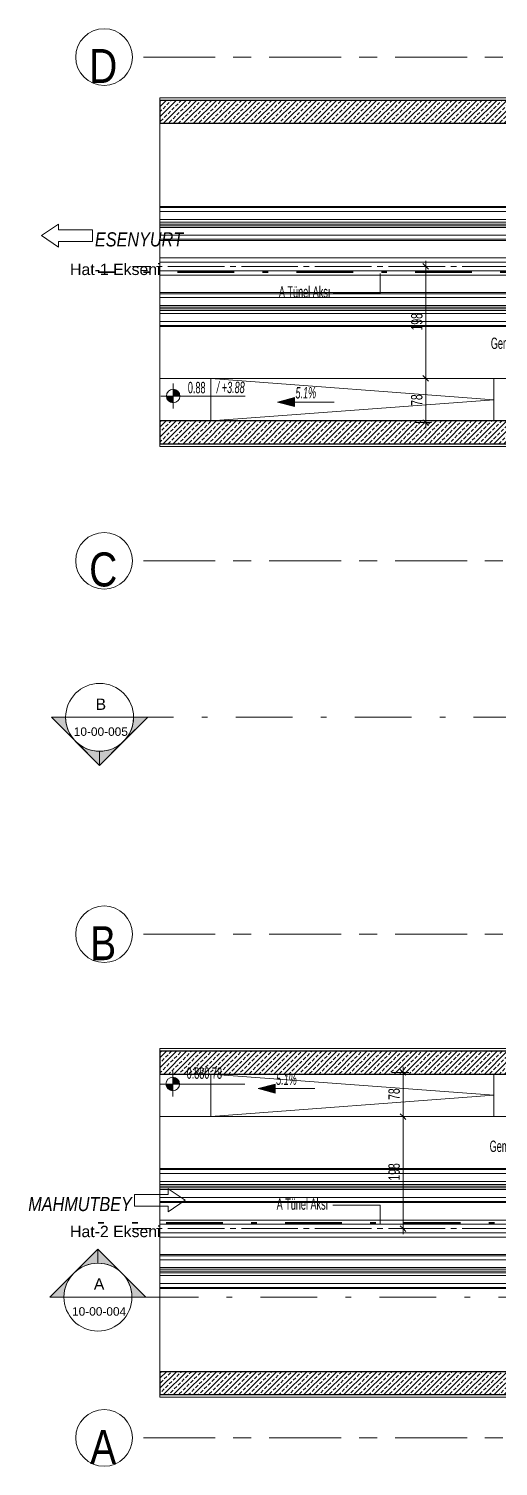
# Model space of a CAD drawing. Header units: metres. Extents: x 8 to 325, y -31 to 15.
# Drawn here: x 107.18 to 115.47, y -21.2 to 4.2 of the extents above; entities that cross this region are included whole.
import ezdxf

# ---------------------------------------------------------------- set-up
doc = ezdxf.new("R2010")
doc.units = ezdxf.units.M
for name, pattern in [('Dash', [0.6, 0.3, -0.3]), ('Dash dot', [2.1, 1, -0.5, 0.1, -0.5]), ('Grid Line', [2.2225, 1.27, -0.3175, 0.3175, -0.3175]), ('HAT AKSI', [1.12, 1, -0.06, 0, -0.06])]:
    doc.linetypes.add(name, pattern=pattern)
for name, color, linetype, lineweight in [('A-DETY', 7, 'Continuous', 9), ('A-DETY-AKS', 7, 'Continuous', 9), ('A-DETY-ETKT', 7, 'Continuous', 9), ('A-DETY-KESK', 7, 'Dash', 9), ('A-DETY-KOT', 7, 'Continuous', 9), ('A-DETY-OLCU', 7, 'Continuous', 9), ('A-DETY-OLCU-100', 7, 'Continuous', 9), ('A-DETY-YAZI', 7, 'Continuous', 9), ('A-DOSM', 7, 'Continuous', 9), ('A-MODL', 7, 'Continuous', 9), ('A-ÇZGI-INCE', 7, 'Continuous', 9)]:
    doc.layers.add(name, color=color, linetype=linetype, lineweight=lineweight)
doc.layers.add('A-ÇZGI', color=7, linetype='Continuous', lineweight=9, true_color=0x00a600)
doc.styles.add('Arial Narrow_1', font='ARIALN.TTF', dxfattribs={"width": 0.7, "height": 0.2})
doc.styles.add('Arial Narrow_3', font='ARIALN.TTF', dxfattribs={"height": 0.6})
doc.styles.add('Arial Narrow_5', font='ARIALN.TTF', dxfattribs={"width": 0.8, "height": 0.2})
doc.styles.add('Arial Narrow_6', font='ARIALN.TTF', dxfattribs={"width": 0.7, "height": 0.2})
doc.styles.add('Arial Narrow_I_1', font='ARIALNI.TTF', dxfattribs={"height": 0.25})
doc.styles.add('Arial Narrow_I_3', font='ARIALNI.TTF', dxfattribs={"width": 0.7, "height": 0.2})
doc.styles.add('Arial_2', font='arial.ttf', dxfattribs={"height": 0.2})
doc.styles.add('Arial_3', font='arial.ttf', dxfattribs={"height": 0.15})
doc.dimstyles.new('TKFN_ARDI_Ölçü_1_100__İç__3', dxfattribs={"dimscale": 0.3048, "dimtxt": 0.204686, "dimasz": 0.328084, "dimexe": 0.328084, "dimexo": 0.0625, "dimgap": 0, "dimtad": 1, "dimdec": 0, "dimlfac": 100, "dimdsep": 46, "dimtxsty": 'Arial Narrow_5', "dimblk1": 'OBLIQUE', "dimblk2": 'OBLIQUE', "dimsah": 1, "dimcen": 0.09, "dimdle": 0.328084, "dimadec": 8, "dimazin": 0, "dimtfac": 1, "dimtdec": 4, "dimtix": 1, "dimtmove": 0, "dimatfit": 3, "dimfxl": 0.656168, "dimfxlon": 1, "dimtvp": 1, "dimtolj": 1, "dimtzin": 0, "dimarcsym": 2})
pattern_1 = [(45, (0, 0), (-0.08845199, 0.08845199), []), (45, (0.08846, 0), (-0.08845199, 0.08845199), [0.06255, -0.03127])]

# ---------------------------------------------------------------- blocks, each defined once
blk = doc.blocks.new('A TÜNELİ - A TÜNELİ-4331034-_1_13_4_13_ PERON KATI _FFL_')
at = {"layer": 'A-MODL', "true_color": 0x787878}
h = blk.add_hatch(dxfattribs=at)
h.set_pattern_fill('FP_112', color=8, style=0, pattern_type=2)
h.set_pattern_definition(pattern_1)
h.paths.add_polyline_path([(-195.3, -19.934), (-186.5, -19.934), (-186.5, -19.53), (-195.3, -19.53), (-195.3, -19.72)])
h.paths.add_polyline_path([(-186.65, -14.27), (-186.5, -14.27), (-186.5, -13.866), (-195.3, -13.866), (-195.3, -14.27), (-187.09, -14.27)])
at = {"layer": 'A-MODL', "color": 8, "true_color": 0x808080}
for p, q in [((-186.5, -13.818), (-195.3, -13.818)), ((-195.3, -13.818), (-195.3, -13.866)), ((-195.3, -14.274), (-195.3, -14.269)), ((-195.3, -19.531), (-195.3, -18.781)), ((-186.5, -18.776), (-186.5, -19.531)), ((-195.3, -19.934), (-195.3, -19.982)), ((-195.3, -19.982), (-186.5, -19.982))]:
    blk.add_line(p, q, dxfattribs=at)
at = {"layer": 'A-MODL', "lineweight": 25}
for p, q in [((-195.3, -13.866), (-195.3, -14.27)), ((-186.5, -13.866), (-195.3, -13.866)), ((-186.5, -14.27), (-186.5, -13.866)), ((-195.3, -14.27), (-186.5, -14.27)), ((-195.3, -19.53), (-195.3, -19.934)), ((-186.5, -19.53), (-195.3, -19.53)), ((-186.5, -19.934), (-186.5, -19.53)), ((-195.3, -19.934), (-186.5, -19.934))]:
    blk.add_line(p, q, dxfattribs=at)
blk = doc.blocks.new('A TÜNELİ1 - A TÜNELİ-4331718-_1_13_4_13_ PERON KATI _FFL_')
at = {"layer": 'A-MODL', "true_color": 0x787878}
h = blk.add_hatch(dxfattribs=at)
h.set_pattern_fill('FP_112', color=8, style=0, pattern_type=2)
h.set_pattern_definition(pattern_1)
h.paths.add_polyline_path([(-186.5, -3.134), (-186.5, -2.73), (-195.3, -2.73), (-195.3, -3.134), (-186.65, -3.134)])
h.paths.add_polyline_path([(-186.65, 2.53), (-186.5, 2.53), (-186.5, 2.934), (-195.3, 2.934), (-195.3, 2.53), (-187.09, 2.53)])
at = {"layer": 'A-MODL', "color": 8, "true_color": 0x808080}
for p, q in [((-186.5, 2.982), (-195.3, 2.982)), ((-195.3, 2.982), (-195.3, 2.934)), ((-195.3, 1.776), (-195.3, 2.531)), ((-186.5, 2.531), (-186.5, 1.781)), ((-195.3, -2.731), (-195.3, -2.726)), ((-195.3, -3.134), (-195.3, -3.182)), ((-195.3, -3.182), (-186.5, -3.182))]:
    blk.add_line(p, q, dxfattribs=at)
at = {"layer": 'A-MODL', "lineweight": 25}
for p, q in [((-195.3, 2.934), (-195.3, 2.53)), ((-186.5, 2.934), (-195.3, 2.934)), ((-186.5, 2.53), (-186.5, 2.934)), ((-195.3, 2.53), (-186.5, 2.53)), ((-195.3, -2.73), (-195.3, -3.134)), ((-186.5, -2.73), (-195.3, -2.73)), ((-186.5, -3.134), (-186.5, -2.73)), ((-195.3, -3.134), (-186.5, -3.134))]:
    blk.add_line(p, q, dxfattribs=at)
blk = doc.blocks.new('IC-TKN-M7-S23-000-10-A1-32-K-T-6C-200_rvt-1-_1_13_4_13_ PERON KATI _FFL_')
at = {"layer": 'A-MODL', "color": 8, "lineweight": 9, "true_color": 0x808080}
for name in ['A TÜNELİ1 - A TÜNELİ-4331718-_1_13_4_13_ PERON KATI _FFL_', 'A TÜNELİ - A TÜNELİ-4331034-_1_13_4_13_ PERON KATI _FFL_']:
    blk.add_blockref(name, (0, 0), dxfattribs=at)
blk = doc.blocks.new('D1030_70_Ray - Ray-3446562-_1_13_4_13_ PERON KATI _FFL_')
at = {"layer": 'A-ÇZGI', "color": 8, "true_color": 0x808080}
for p, q in [((-125.85, 3.7), (-125.75, 3.7)), ((-55.85, 3.7), (-55.75, 3.7)), ((-186.95, 1.164), (-186.95, 1.781)), ((6.55, 1.846), (6.5, 1.846)), ((14.4, 1.846), (10.503, 1.846)), ((14.4, 1.061), (14.4, 1.846)), ((-195.3, 1.061), (-195.3, 1.775)), ((-195.3, 1.041), (-195.3, 1.061)), ((14.4, 1.061), (-195.3, 1.061)), ((-195.3, 0.971), (-195.3, 1.041)), ((14.4, 1.041), (-195.3, 1.041)), ((-186.95, 1.164), (-186.95, 1.061)), ((14.4, 1.061), (14.4, 1.041)), ((14.4, 1.041), (14.4, 0.971)), ((-195.3, 0.954), (-195.3, 0.971)), ((14.4, 0.971), (-195.3, 0.971)), ((-195.3, 0.954), (-195.3, 0.944)), ((-195.3, 0.928), (-195.3, 0.944)), ((-195.3, 0.928), (-195.3, 0.925)), ((-195.3, 0.9), (-195.3, 0.925)), ((-195.3, 0.883), (-195.3, 0.9)), ((-195.3, 0.879), (-195.3, 0.883)), ((-195.3, 0.879), (-195.3, 0.873)), ((-195.3, 0.831), (-195.3, 0.873)), ((-195.3, 0.83), (-195.3, 0.831)), ((-183.061, 0.831), (-195.3, 0.831)), ((-195.3, 0.69), (-195.3, 0.83)), ((-183.061, 0.83), (-195.3, 0.83)), ((-160.061, 0.831), (-182.953, 0.831)), ((-160.061, 0.83), (-182.953, 0.83)), ((-138.061, 0.831), (-159.953, 0.831)), ((-138.061, 0.83), (-159.953, 0.83)), ((-112.661, 0.831), (-137.953, 0.831)), ((-112.661, 0.83), (-137.953, 0.83)), ((-83.861, 0.831), (-112.553, 0.831)), ((-83.861, 0.83), (-112.553, 0.83)), ((-33.361, 0.831), (-83.753, 0.831)), ((-33.361, 0.83), (-83.753, 0.83)), ((-10.27, 0.831), (-33.253, 0.831)), ((-10.27, 0.83), (-33.253, 0.83)), ((14.4, 0.831), (-10.162, 0.831)), ((14.4, 0.83), (-10.162, 0.83)), ((14.4, 0.971), (14.4, 0.954)), ((14.4, 0.944), (14.4, 0.954)), ((14.4, 0.944), (14.4, 0.928)), ((14.4, 0.925), (14.4, 0.928)), ((14.4, 0.925), (14.4, 0.9)), ((14.4, 0.9), (14.4, 0.883)), ((14.4, 0.883), (14.4, 0.879)), ((14.4, 0.873), (14.4, 0.879)), ((14.4, 0.873), (14.4, 0.831)), ((14.4, 0.831), (14.4, 0.83)), ((14.4, 0.83), (14.4, 0.69)), ((-195.3, 0.649), (-195.3, 0.69)), ((-183.139, 0.69), (-195.3, 0.69)), ((-195.3, 0.649), (-195.3, 0.643)), ((-195.3, 0.64), (-195.3, 0.643)), ((-195.3, 0.623), (-195.3, 0.64)), ((-195.3, 0.593), (-195.3, 0.623)), ((-195.3, 0.593), (-195.3, 0.59)), ((-195.3, 0.572), (-195.3, 0.59)), ((-195.3, 0.572), (-195.3, 0.563)), ((-195.3, 0.551), (-195.3, 0.563)), ((-195.3, 0.481), (-195.3, 0.551)), ((14.4, 0.551), (-195.3, 0.551)), ((-160.139, 0.69), (-183.061, 0.69)), ((-138.139, 0.69), (-160.061, 0.69)), ((-112.739, 0.69), (-138.061, 0.69)), ((-83.939, 0.69), (-112.661, 0.69)), ((-33.439, 0.69), (-83.861, 0.69)), ((-10.348, 0.69), (-33.361, 0.69)), ((14.4, 0.69), (-10.27, 0.69)), ((14.4, 0.69), (14.4, 0.649)), ((14.4, 0.643), (14.4, 0.649)), ((14.4, 0.643), (14.4, 0.64)), ((14.4, 0.64), (14.4, 0.623)), ((14.4, 0.623), (14.4, 0.593)), ((14.4, 0.59), (14.4, 0.593)), ((14.4, 0.59), (14.4, 0.572)), ((14.4, 0.563), (14.4, 0.572)), ((14.4, 0.563), (14.4, 0.551)), ((14.4, 0.551), (14.4, 0.481)), ((-195.3, 0.461), (-195.3, 0.481)), ((14.4, 0.481), (-195.3, 0.481)), ((-195.3, 0.153), (-195.3, 0.461)), ((14.4, 0.461), (-195.3, 0.461)), ((-186.95, 0.461), (-186.95, 0.153)), ((-182.2, 0.151), (-182.2, 0.29)), ((-182.2, 0.29), (-181.4, 0.29)), ((-181.4, 0.29), (-181.4, 0.151)), ((-6.55, 0.151), (-6.55, 0.29)), ((-6.55, 0.29), (-5.75, 0.29)), ((-5.75, 0.29), (-5.75, 0.151)), ((14.4, 0.481), (14.4, 0.461)), ((14.4, 0.151), (14.4, 0.461)), ((-195.3, 0.075), (-195.3, 0.153)), ((-195.3, 0.153), (-186.95, 0.153)), ((-195.3, -0.075), (-195.3, 0.075)), ((-195.3, 0.075), (-182.851, 0.075)), ((-186.95, 0.153), (-186.95, 0.151)), ((-186.95, 0.151), (-182.2, 0.151)), ((-182.733, 0.075), (-182.2, 0.075)), ((-182.2, 0.075), (-182.2, 0.151)), ((-182.2, -0.075), (-182.2, 0.075)), ((-181.4, 0.151), (-6.55, 0.151)), ((-181.4, 0.151), (-181.4, 0.075)), ((-181.4, 0.075), (-181.4, -0.075)), ((-181.4, 0.075), (-78.251, 0.075)), ((-78.133, 0.075), (-78.051, 0.075)), ((-77.933, 0.075), (-77.851, 0.075)), ((-77.733, 0.075), (-77.651, 0.075)), ((-77.533, 0.075), (-6.55, 0.075)), ((-6.55, 0.075), (-6.55, 0.151)), ((-6.55, -0.075), (-6.55, 0.075)), ((-5.75, 0.151), (14.4, 0.151)), ((-5.75, 0.151), (-5.75, 0.075)), ((-5.75, 0.075), (2.849, 0.075)), ((-5.75, 0.075), (-5.75, -0.075)), ((2.967, 0.075), (14.4, 0.075)), ((14.4, 0.075), (14.4, 0.151)), ((14.4, -0.075), (14.4, 0.075)), ((-195.3, -0.153), (-195.3, -0.075)), ((-195.3, -0.075), (-182.2, -0.075)), ((-195.3, -0.461), (-195.3, -0.153)), ((-186.95, -0.153), (-195.3, -0.153)), ((-183.025, -0.151), (-186.95, -0.151)), ((-186.95, -0.151), (-186.95, -0.153)), ((-186.95, -0.153), (-186.95, -0.461)), ((-182.2, -0.151), (-182.958, -0.151)), ((-182.2, -0.151), (-182.2, -0.075)), ((-182.2, -0.31), (-182.2, -0.151)), ((-181.4, -0.075), (-181.4, -0.151)), ((-181.4, -0.075), (-6.55, -0.075)), ((-79.225, -0.151), (-181.4, -0.151)), ((-181.4, -0.151), (-181.4, -0.31)), ((-79.025, -0.151), (-79.158, -0.151)), ((-78.825, -0.151), (-78.958, -0.151)), ((-78.625, -0.151), (-78.758, -0.151)), ((-78.425, -0.151), (-78.558, -0.151)), ((-6.55, -0.151), (-78.358, -0.151)), ((-6.55, -0.151), (-6.55, -0.075)), ((-6.55, -0.31), (-6.55, -0.151)), ((-5.75, -0.075), (14.4, -0.075)), ((-5.75, -0.075), (-5.75, -0.151)), ((2.675, -0.151), (-5.75, -0.151)), ((-5.75, -0.151), (-5.75, -0.31)), ((14.4, -0.151), (2.742, -0.151)), ((14.4, -0.151), (14.4, -0.075)), ((14.4, -0.461), (14.4, -0.151)), ((-195.3, -0.481), (-195.3, -0.461)), ((14.4, -0.461), (-195.3, -0.461)), ((-195.3, -0.551), (-195.3, -0.481)), ((14.4, -0.481), (-195.3, -0.481)), ((-181.4, -0.31), (-182.2, -0.31)), ((-5.75, -0.31), (-6.55, -0.31)), ((14.4, -0.461), (14.4, -0.481)), ((14.4, -0.481), (14.4, -0.551)), ((-195.3, -0.563), (-195.3, -0.551)), ((14.4, -0.551), (-195.3, -0.551)), ((-195.3, -0.563), (-195.3, -0.572)), ((-195.3, -0.59), (-195.3, -0.572)), ((-195.3, -0.59), (-195.3, -0.593)), ((-195.3, -0.623), (-195.3, -0.593)), ((-195.3, -0.64), (-195.3, -0.623)), ((-195.3, -0.643), (-195.3, -0.64)), ((-195.3, -0.643), (-195.3, -0.649)), ((-195.3, -0.69), (-195.3, -0.649)), ((-195.3, -0.83), (-195.3, -0.69)), ((14.4, -0.69), (-195.3, -0.69)), ((14.4, -0.551), (14.4, -0.563)), ((14.4, -0.572), (14.4, -0.563)), ((14.4, -0.572), (14.4, -0.59)), ((14.4, -0.593), (14.4, -0.59)), ((14.4, -0.593), (14.4, -0.623)), ((14.4, -0.623), (14.4, -0.64)), ((14.4, -0.64), (14.4, -0.643)), ((14.4, -0.649), (14.4, -0.643)), ((14.4, -0.649), (14.4, -0.69)), ((14.4, -0.69), (14.4, -0.83)), ((-195.3, -0.831), (-195.3, -0.83)), ((14.4, -0.83), (-195.3, -0.83)), ((-195.3, -0.873), (-195.3, -0.831)), ((14.4, -0.831), (-195.3, -0.831)), ((-195.3, -0.873), (-195.3, -0.879)), ((-195.3, -0.883), (-195.3, -0.879)), ((-195.3, -0.9), (-195.3, -0.883)), ((-195.3, -0.925), (-195.3, -0.9)), ((-195.3, -0.925), (-195.3, -0.928)), ((-195.3, -0.944), (-195.3, -0.928)), ((-195.3, -0.944), (-195.3, -0.954)), ((-195.3, -0.971), (-195.3, -0.954)), ((-195.3, -1.041), (-195.3, -0.971)), ((14.4, -0.971), (-195.3, -0.971)), ((14.4, -0.83), (14.4, -0.831)), ((14.4, -0.831), (14.4, -0.873)), ((14.4, -0.879), (14.4, -0.873)), ((14.4, -0.879), (14.4, -0.883)), ((14.4, -0.883), (14.4, -0.9)), ((14.4, -0.9), (14.4, -0.925)), ((14.4, -0.928), (14.4, -0.925)), ((14.4, -0.928), (14.4, -0.944)), ((14.4, -0.954), (14.4, -0.944)), ((14.4, -0.954), (14.4, -0.971)), ((14.4, -0.971), (14.4, -1.041)), ((-195.3, -1.061), (-195.3, -1.041)), ((14.4, -1.041), (-195.3, -1.041)), ((-195.3, -1.978), (-195.3, -1.061)), ((14.4, -1.061), (-195.3, -1.061)), ((-186.95, -1.061), (-186.95, -1.379)), ((14.4, -1.041), (14.4, -1.061)), ((14.4, -1.644), (14.4, -1.061)), ((-186.95, -1.59), (-186.95, -1.379)), ((6.593, -1.644), (7.801, -1.644)), ((8.45, -1.644), (14.4, -1.644)), ((-195.3, -15.021), (-195.3, -15.939)), ((14.4, -15.154), (10.503, -15.154)), ((14.4, -15.939), (14.4, -15.154)), ((-195.3, -15.959), (-195.3, -15.939)), ((-195.3, -15.939), (14.4, -15.939)), ((-195.3, -16.029), (-195.3, -15.959)), ((-195.3, -15.959), (14.4, -15.959)), ((14.4, -15.939), (14.4, -15.959)), ((14.4, -15.959), (14.4, -16.029)), ((-195.3, -16.046), (-195.3, -16.029)), ((-195.3, -16.029), (14.4, -16.029)), ((-195.3, -16.046), (-195.3, -16.056)), ((-195.3, -16.072), (-195.3, -16.056)), ((-195.3, -16.072), (-195.3, -16.075)), ((-195.3, -16.1), (-195.3, -16.075)), ((-195.3, -16.117), (-195.3, -16.1)), ((-195.3, -16.121), (-195.3, -16.117)), ((-195.3, -16.121), (-195.3, -16.127)), ((-195.3, -16.169), (-195.3, -16.127)), ((-195.3, -16.17), (-195.3, -16.169)), ((-195.3, -16.169), (14.4, -16.169)), ((-195.3, -16.31), (-195.3, -16.17)), ((-195.3, -16.17), (14.4, -16.17)), ((14.4, -16.029), (14.4, -16.046)), ((14.4, -16.056), (14.4, -16.046)), ((14.4, -16.056), (14.4, -16.072)), ((14.4, -16.075), (14.4, -16.072)), ((14.4, -16.075), (14.4, -16.1)), ((14.4, -16.1), (14.4, -16.117)), ((14.4, -16.117), (14.4, -16.121)), ((14.4, -16.127), (14.4, -16.121)), ((14.4, -16.127), (14.4, -16.169)), ((14.4, -16.169), (14.4, -16.17)), ((14.4, -16.17), (14.4, -16.31)), ((-195.3, -16.351), (-195.3, -16.31)), ((-195.3, -16.31), (14.4, -16.31)), ((-195.3, -16.351), (-195.3, -16.357)), ((-195.3, -16.36), (-195.3, -16.357)), ((-195.3, -16.377), (-195.3, -16.36)), ((-195.3, -16.407), (-195.3, -16.377)), ((-195.3, -16.407), (-195.3, -16.41)), ((-195.3, -16.428), (-195.3, -16.41)), ((-195.3, -16.428), (-195.3, -16.437)), ((-195.3, -16.449), (-195.3, -16.437)), ((-195.3, -16.519), (-195.3, -16.449)), ((-195.3, -16.449), (14.4, -16.449)), ((14.4, -16.31), (14.4, -16.351)), ((14.4, -16.357), (14.4, -16.351)), ((14.4, -16.357), (14.4, -16.36)), ((14.4, -16.36), (14.4, -16.377)), ((14.4, -16.377), (14.4, -16.407)), ((14.4, -16.41), (14.4, -16.407)), ((14.4, -16.41), (14.4, -16.428)), ((14.4, -16.437), (14.4, -16.428)), ((14.4, -16.437), (14.4, -16.449)), ((14.4, -16.449), (14.4, -16.519)), ((-195.3, -16.539), (-195.3, -16.519)), ((-195.3, -16.519), (14.4, -16.519)), ((-195.3, -16.539), (-195.3, -16.849)), ((-195.3, -16.539), (14.4, -16.539)), ((-182.2, -16.849), (-182.2, -16.69)), ((-182.2, -16.69), (-181.4, -16.69)), ((-181.4, -16.69), (-181.4, -16.849)), ((-6.55, -16.849), (-6.55, -16.69)), ((-6.55, -16.69), (-5.75, -16.69)), ((-5.75, -16.69), (-5.75, -16.849)), ((14.4, -16.519), (14.4, -16.539)), ((14.4, -16.849), (14.4, -16.539)), ((-195.3, -16.849), (-183.025, -16.849)), ((-195.3, -16.849), (-195.3, -16.925)), ((-195.3, -16.925), (-182.2, -16.925)), ((-195.3, -16.925), (-195.3, -17.075)), ((-182.958, -16.849), (-182.2, -16.849)), ((-182.2, -16.925), (-182.2, -16.849)), ((-182.2, -17.075), (-182.2, -16.925)), ((-181.4, -16.849), (-181.4, -16.925)), ((-181.4, -16.849), (-79.225, -16.849)), ((-181.4, -16.925), (-181.4, -17.075)), ((-181.4, -16.925), (-6.55, -16.925)), ((-79.158, -16.849), (-79.025, -16.849)), ((-78.958, -16.849), (-78.825, -16.849)), ((-78.758, -16.849), (-78.625, -16.849)), ((-78.558, -16.849), (-78.425, -16.849)), ((-78.358, -16.849), (-6.55, -16.849)), ((-6.55, -16.925), (-6.55, -16.849)), ((-6.55, -17.075), (-6.55, -16.925)), ((-5.75, -16.849), (2.675, -16.849)), ((-5.75, -16.849), (-5.75, -16.925)), ((-5.75, -16.925), (14.4, -16.925)), ((-5.75, -16.925), (-5.75, -17.075)), ((2.742, -16.849), (14.4, -16.849)), ((14.4, -16.925), (14.4, -16.849)), ((14.4, -17.075), (14.4, -16.925)), ((-195.3, -17.075), (-182.851, -17.075)), ((-195.3, -17.075), (-195.3, -17.151)), ((-195.3, -17.461), (-195.3, -17.151)), ((-195.3, -17.151), (-186.95, -17.151)), ((-186.95, -17.153), (-186.95, -17.151)), ((-186.95, -17.461), (-186.95, -17.153)), ((-185.2, -17.153), (-186.95, -17.153)), ((-185.2, -17.151), (-185.2, -17.153)), ((-185.2, -17.151), (-182.2, -17.151)), ((-185.2, -17.153), (-185.2, -17.461)), ((-182.733, -17.075), (-182.2, -17.075)), ((-182.2, -17.151), (-182.2, -17.075)), ((-182.2, -17.29), (-182.2, -17.151)), ((-181.4, -17.075), (-181.4, -17.151)), ((-181.4, -17.075), (-78.251, -17.075)), ((-181.4, -17.151), (-6.55, -17.151)), ((-181.4, -17.151), (-181.4, -17.29)), ((-78.133, -17.075), (-78.051, -17.075)), ((-77.933, -17.075), (-77.851, -17.075)), ((-77.733, -17.075), (-77.651, -17.075)), ((-77.533, -17.075), (-6.55, -17.075)), ((-6.55, -17.151), (-6.55, -17.075)), ((-6.55, -17.29), (-6.55, -17.151)), ((-5.75, -17.075), (2.849, -17.075)), ((-5.75, -17.075), (-5.75, -17.151)), ((-5.75, -17.151), (14.4, -17.151)), ((-5.75, -17.151), (-5.75, -17.29)), ((2.967, -17.075), (14.4, -17.075)), ((14.4, -17.151), (14.4, -17.075)), ((14.4, -17.151), (14.4, -17.461)), ((-195.3, -17.481), (-195.3, -17.461)), ((-195.3, -17.461), (14.4, -17.461)), ((-195.3, -17.551), (-195.3, -17.481)), ((-195.3, -17.481), (14.4, -17.481)), ((-181.4, -17.29), (-182.2, -17.29)), ((-5.75, -17.29), (-6.55, -17.29)), ((14.4, -17.461), (14.4, -17.481)), ((14.4, -17.481), (14.4, -17.551)), ((-195.3, -17.563), (-195.3, -17.551)), ((-195.3, -17.551), (14.4, -17.551)), ((-195.3, -17.563), (-195.3, -17.572)), ((-195.3, -17.59), (-195.3, -17.572)), ((-195.3, -17.59), (-195.3, -17.593)), ((-195.3, -17.623), (-195.3, -17.593)), ((-195.3, -17.64), (-195.3, -17.623)), ((-195.3, -17.643), (-195.3, -17.64)), ((-195.3, -17.643), (-195.3, -17.649)), ((-195.3, -17.69), (-195.3, -17.649)), ((-195.3, -17.83), (-195.3, -17.69)), ((-195.3, -17.69), (-183.061, -17.69)), ((-182.957, -17.69), (-160.061, -17.69)), ((-159.957, -17.69), (-138.061, -17.69)), ((-137.957, -17.69), (-112.661, -17.69)), ((-112.557, -17.69), (-83.861, -17.69)), ((-83.757, -17.69), (-33.361, -17.69)), ((-33.257, -17.69), (-10.27, -17.69)), ((-10.166, -17.69), (14.4, -17.69)), ((14.4, -17.551), (14.4, -17.563)), ((14.4, -17.572), (14.4, -17.563)), ((14.4, -17.572), (14.4, -17.59)), ((14.4, -17.593), (14.4, -17.59)), ((14.4, -17.593), (14.4, -17.623)), ((14.4, -17.623), (14.4, -17.64)), ((14.4, -17.64), (14.4, -17.643)), ((14.4, -17.649), (14.4, -17.643)), ((14.4, -17.649), (14.4, -17.69)), ((14.4, -17.69), (14.4, -17.83)), ((-195.3, -17.831), (-195.3, -17.83)), ((-195.3, -17.83), (-183.15, -17.83)), ((-195.3, -17.873), (-195.3, -17.831)), ((-195.3, -17.831), (-183.149, -17.831)), ((-195.3, -17.873), (-195.3, -17.879)), ((-195.3, -17.883), (-195.3, -17.879)), ((-195.3, -17.9), (-195.3, -17.883)), ((-195.3, -17.925), (-195.3, -17.9)), ((-195.3, -17.925), (-195.3, -17.928)), ((-195.3, -17.944), (-195.3, -17.928)), ((-195.3, -17.944), (-195.3, -17.954)), ((-195.3, -17.971), (-195.3, -17.954)), ((-195.3, -18.041), (-195.3, -17.971)), ((-195.3, -17.971), (14.4, -17.971)), ((-183.061, -17.83), (-160.15, -17.83)), ((-183.061, -17.831), (-160.149, -17.831)), ((-160.061, -17.83), (-138.15, -17.83)), ((-160.061, -17.831), (-138.149, -17.831)), ((-138.061, -17.83), (-112.75, -17.83)), ((-138.061, -17.831), (-112.749, -17.831)), ((-112.661, -17.83), (-83.95, -17.83)), ((-112.661, -17.831), (-83.949, -17.831)), ((-83.861, -17.83), (-33.45, -17.83)), ((-83.861, -17.831), (-33.449, -17.831)), ((-33.361, -17.83), (-10.359, -17.83)), ((-33.361, -17.831), (-10.358, -17.831)), ((-10.27, -17.83), (14.4, -17.83)), ((-10.27, -17.831), (14.4, -17.831)), ((14.4, -17.83), (14.4, -17.831)), ((14.4, -17.831), (14.4, -17.873)), ((14.4, -17.879), (14.4, -17.873)), ((14.4, -17.879), (14.4, -17.883)), ((14.4, -17.883), (14.4, -17.9)), ((14.4, -17.9), (14.4, -17.925)), ((14.4, -17.928), (14.4, -17.925)), ((14.4, -17.928), (14.4, -17.944)), ((14.4, -17.954), (14.4, -17.944)), ((14.4, -17.954), (14.4, -17.971)), ((14.4, -17.971), (14.4, -18.041)), ((-195.3, -18.061), (-195.3, -18.041)), ((-195.3, -18.041), (14.4, -18.041)), ((-195.3, -18.781), (-195.3, -18.061)), ((-195.3, -18.061), (14.4, -18.061)), ((-186.95, -18.164), (-186.95, -18.061)), ((-186.95, -18.164), (-186.95, -18.781)), ((-185.2, -18.061), (-185.2, -18.164)), ((-185.2, -18.781), (-185.2, -18.164)), ((14.4, -18.041), (14.4, -18.061)), ((14.4, -18.061), (14.4, -18.644)), ((6.55, -18.644), (6.5, -18.644)), ((14.4, -18.644), (10.503, -18.644)), ((-125.75, -20.7), (-125.85, -20.7)), ((-55.75, -20.7), (-55.85, -20.7))]:
    blk.add_line(p, q, dxfattribs=at)
blk = doc.blocks.new('Yürüyen Merdiven Çalışma Yönü2 - Yürüyen Merdiven Çalışma Yönü 5-3775323-_1_13_4_13_ PERON KATI _FFL_')
at = {"layer": 'A-DETY'}
for p, q in [((5, -0.375), (0, 0)), ((0, 0), (0, -0.75)), ((0, -0.75), (5, -0.375))]:
    blk.add_line(p, q, dxfattribs=at)
blk = doc.blocks.new('Yürüyen Merdiven Çalışma Yönü2 - Yürüyen Merdiven Çalışma Yönü 5-4164373-_1_13_4_13_ PERON KATI _FFL_')
at = {"layer": 'A-DETY'}
for p, q in [((0, 0.75), (5, 0.375)), ((0, 0), (0, 0.75)), ((5, 0.375), (0, 0))]:
    blk.add_line(p, q, dxfattribs=at)
blk = doc.blocks.new('Grid - Aks Sembolü-236857-_1_13_4_13_ PERON KATI _FFL_')
at = {"layer": 'A-DETY-AKS'}
blk.add_circle((0, 0), 0.005, dxfattribs=at)
blk = doc.blocks.new('Section - M_Section Head - Filled-2286284-_1_13_4_13_ PERON KATI _FFL_')
at = {"layer": 'A-DETY-KESK', "linetype": 'Continuous'}
h = blk.add_hatch(color=256, dxfattribs=at)
edge = h.paths.add_edge_path()
edge.add_line((-0.006, 0.00849), (-0.006, 0.006))
edge.add_arc((-0.006, 0), 0.006, 90, 135)
edge.add_line((-0.01024, 0.00424), (-0.006, 0.00849))
h = blk.add_hatch(color=256, dxfattribs=at)
edge = h.paths.add_edge_path()
edge.add_line((-0.006, 0.00849), (-0.00176, 0.00424))
edge.add_arc((-0.006, 0), 0.006, 45, 90)
edge.add_line((-0.006, 0.006), (-0.006, 0.00849))
h = blk.add_hatch(color=256, dxfattribs=at)
edge = h.paths.add_edge_path()
edge.add_line((-0.01449, 0), (-0.01024, 0.00424))
edge.add_arc((-0.006, 0), 0.006, 135, 180)
edge.add_line((-0.012, 0), (-0.01449, 0))
h = blk.add_hatch(color=256, dxfattribs=at)
edge = h.paths.add_edge_path()
edge.add_line((0.00249, 0), (0, 0))
edge.add_arc((-0.006, 0), 0.006, 360, 405)
edge.add_line((-0.00176, 0.00424), (0.00249, 0))
at = {"layer": 'A-DETY-KESK', "linetype": 'Continuous', "lineweight": 18}
for p, q in [((-0.006, 0.00849), (-0.01449, 0)), ((-0.006, 0.00849), (-0.01024, 0.00424)), ((-0.006, 0.00849), (0.00249, 0)), ((-0.006, 0.006), (-0.006, 0.00849)), ((-0.006, 0.00849), (-0.006, 0.006)), ((-0.00176, 0.00424), (-0.006, 0.00849)), ((-0.01024, 0.00424), (-0.01449, 0)), ((0.00249, 0), (-0.00176, 0.00424)), ((-0.01449, 0), (-0.012, 0)), ((0, 0), (0.00249, 0)), ((-0.012, 0), (-0.01449, 0)), ((0, 0), (0.00249, 0))]:
    blk.add_line(p, q, dxfattribs=at)
for start, end in [(360, 180), (90, 135), (45, 90), (135, 180), (360, 45), (180, 360)]:
    blk.add_arc((-0.006, 0), 0.006, start, end, dxfattribs=at)
blk = doc.blocks.new('Yönlendirme Oku - Yönlendirme Oku-2530692-_1_13_4_13_ PERON KATI _FFL_')
at = {"layer": 'A-DETY'}
for p, q in [((-0.00653, 0.00207), (-0.00953, 0.00005)), ((-0.00953, 0.00005), (-0.00653, -0.00198)), ((-0.00653, 0.00109), (-0.00653, 0.00207)), ((-0.00054, 0.00109), (-0.00653, 0.00109)), ((-0.00054, -0.00099), (-0.00054, 0.00109)), ((-0.00653, -0.00198), (-0.00653, -0.00099)), ((-0.00653, -0.00099), (-0.00054, -0.00099))]:
    blk.add_line(p, q, dxfattribs=at)
blk = doc.blocks.new('Yönlendirme Oku - Yönlendirme Oku-2531231-_1_13_4_13_ PERON KATI _FFL_')
at = {"layer": 'A-DETY'}
for p, q in [((-0.00653, 0.00198), (-0.00953, -0.00005)), ((-0.00653, 0.00099), (-0.00653, 0.00198)), ((-0.00054, 0.00099), (-0.00653, 0.00099)), ((-0.00054, -0.00109), (-0.00054, 0.00099)), ((-0.00953, -0.00005), (-0.00653, -0.00207)), ((-0.00653, -0.00207), (-0.00653, -0.00109)), ((-0.00653, -0.00109), (-0.00054, -0.00109))]:
    blk.add_line(p, q, dxfattribs=at)
blk = doc.blocks.new('Spot Elevations - Plan Kot Sembolü-2589892-_1_13_4_13_ PERON KATI _FFL_')
at = {"layer": 'A-DETY-KOT'}
h = blk.add_hatch(color=256, dxfattribs=at)
edge = h.paths.add_edge_path()
edge.add_line((-0.0012, 0.00297), (0, 0.00297))
edge.add_line((0, 0.00297), (0, 0.00177))
edge.add_arc((0, 0.00297), 0.0012, 180, 270, ccw=False)
h = blk.add_hatch(color=256, dxfattribs=at)
edge = h.paths.add_edge_path()
edge.add_arc((0, 0.00297), 0.0012, 0, 90, ccw=False)
edge.add_line((0.0012, 0.00297), (0, 0.00297))
edge.add_line((0, 0.00297), (0, 0.00417))
for p, q in [((0, 0.00297), (0, 0.00516)), ((0, 0.00297), (-0.00219, 0.00297)), ((0, 0.00297), (-0.0012, 0.00297)), ((-0.0012, 0.00297), (0, 0.00297)), ((0, 0.00417), (0, 0.00297)), ((0, 0.00297), (0, 0.00417)), ((0, 0.00297), (0.01273, 0.00297)), ((0, 0.00297), (0, 0.00078)), ((0, 0.00177), (0, 0.00297)), ((0, 0.00297), (0.0012, 0.00297)), ((0, 0.00297), (0, 0.00177)), ((0.0012, 0.00297), (0, 0.00297))]:
    blk.add_line(p, q, dxfattribs=at)
for start, end in [(90, 180), (180, 270), (0, 90), (270, 360)]:
    blk.add_arc((0, 0.00297), 0.0012, start, end, dxfattribs=at)
blk = doc.blocks.new('DIMBLOCK517-_1_13_4_13_ PERON KATI _FFL_')
at = {"layer": 'A-DETY-OLCU-100', "transparency": 16777216}
for p, q in [((113.788, -15.021), (113.738, -14.971)), ((113.788, -15.021), (113.588, -15.021)), ((113.788, -17.1), (113.788, -15.021)), ((113.788, -15.021), (113.838, -15.071)), ((113.788, -15.021), (113.888, -15.021)), ((113.788, -17), (113.588, -17)), ((113.788, -17), (113.738, -16.95)), ((113.788, -17), (113.838, -17.05)), ((113.788, -17), (113.888, -17))]:
    blk.add_line(p, q, dxfattribs=at)
at = {"layer": 'A-DETY-OLCU-100', "color": 0, "transparency": 16777216, "insert": (113.53, -16.152), "char_height": 0.2, "width": 0.33919, "attachment_point": 1, "rotation": 90, "line_spacing_factor": 0.974696, "style": 'Arial Narrow_5'}
blk.add_mtext('198', dxfattribs=at)
blk = doc.blocks.new('_Oblique')
at = {"color": 0, "linetype": 'ByBlock', "lineweight": -2}
blk.add_line((-0.5, -0.5), (0.5, 0.5), dxfattribs=at)
blk = doc.blocks.new('DIMBLOCK518-_1_13_4_13_ PERON KATI _FFL_')
at = {"layer": 'A-DETY-OLCU-100', "transparency": 16777216}
for p, q in [((113.788, -14.242), (113.738, -14.192)), ((113.788, -15.021), (113.788, -14.142)), ((113.788, -14.242), (113.588, -14.242)), ((113.788, -14.242), (113.838, -14.292)), ((113.788, -14.242), (113.888, -14.242)), ((113.788, -15.021), (113.738, -14.971)), ((113.788, -15.021), (113.588, -15.021)), ((113.788, -15.021), (113.838, -15.071)), ((113.788, -15.021), (113.888, -15.021))]:
    blk.add_line(p, q, dxfattribs=at)
at = {"layer": 'A-DETY-OLCU-100', "color": 0, "transparency": 16777216, "insert": (113.53, -14.726), "char_height": 0.2, "width": 0.22613, "attachment_point": 1, "rotation": 90, "line_spacing_factor": 0.974696, "style": 'Arial Narrow_5'}
blk.add_mtext('78', dxfattribs=at)
blk = doc.blocks.new('DIMBLOCK519-_1_13_4_13_ PERON KATI _FFL_')
at = {"layer": 'A-DETY-OLCU-100', "transparency": 16777216}
for p, q in [((114.188, -1.979), (113.988, -1.979)), ((114.188, -1.979), (114.138, -1.929)), ((114.188, -2.858), (114.188, -1.979)), ((114.188, -1.979), (114.238, -2.029)), ((114.188, -1.979), (114.288, -1.979)), ((114.188, -2.758), (113.988, -2.758)), ((114.188, -2.758), (114.138, -2.708)), ((114.188, -2.758), (114.238, -2.808)), ((114.188, -2.758), (114.288, -2.758))]:
    blk.add_line(p, q, dxfattribs=at)
at = {"layer": 'A-DETY-OLCU-100', "color": 0, "transparency": 16777216, "insert": (113.93, -2.463), "char_height": 0.2, "width": 0.22613, "attachment_point": 1, "rotation": 90, "line_spacing_factor": 0.974696, "style": 'Arial Narrow_5'}
blk.add_mtext('78', dxfattribs=at)
blk = doc.blocks.new('DIMBLOCK520-_1_13_4_13_ PERON KATI _FFL_')
at = {"layer": 'A-DETY-OLCU-100', "transparency": 16777216}
for p, q in [((114.188, 0), (113.988, 0)), ((114.188, 0), (114.138, 0.05)), ((114.188, -1.979), (114.188, 0.1)), ((114.188, 0), (114.238, -0.05)), ((114.188, 0), (114.288, 0)), ((114.188, -1.979), (113.988, -1.979)), ((114.188, -1.979), (114.138, -1.929)), ((114.188, -1.979), (114.238, -2.029)), ((114.188, -1.979), (114.288, -1.979))]:
    blk.add_line(p, q, dxfattribs=at)
at = {"layer": 'A-DETY-OLCU-100', "color": 0, "transparency": 16777216, "insert": (113.93, -1.131), "char_height": 0.2, "width": 0.33919, "attachment_point": 1, "rotation": 90, "line_spacing_factor": 0.974696, "style": 'Arial Narrow_5'}
blk.add_mtext('198', dxfattribs=at)

msp = doc.modelspace()

# ---------------------------------------------------------------- hatches: boundary and pattern name
at = {"layer": 'A-DETY-KOT'}
for points in [[(111.5693, -2.397), (111.8693, -2.4774), (111.8693, -2.3166)], [(111.2278, -14.5262), (111.5278, -14.6066), (111.5278, -14.4458)]]:
    msp.add_hatch(color=256, dxfattribs=at).paths.add_polyline_path(points)

# ---------------------------------------------------------------- linework, layer by layer
at = {"layer": 'A-DETY-AKS', "linetype": 'Grid Line'}
for p, q in [((323.8329, 3.7), (109.008, 3.7)), ((323.8329, -5.2), (109.008, -5.2)), ((323.8329, -11.8), (109.008, -11.8)), ((323.8329, -20.7), (109.008, -20.7))]:
    msp.add_line(p, q, dxfattribs=at)
at = {"layer": 'A-DETY-AKS', "color": 1, "linetype": 'HAT AKSI', "true_color": 0xff0000}
for p, q in [((323.8329, 0), (109.008, 0)), ((323.8329, -17), (109.008, -17))]:
    msp.add_line(p, q, dxfattribs=at)
at = {"layer": 'A-DETY-KESK', "linetype": 'Continuous', "lineweight": 18}
for p, q in [((107.8299, -7.9668), (109.0299, -7.9668)), ((107.7996, -18.2118), (108.9996, -18.2118))]:
    msp.add_line(p, q, dxfattribs=at)
at = {"layer": 'A-DETY-KESK', "linetype": 'Dash dot'}
for p, q in [((124.4352, -7.9668), (109.0299, -7.9668)), ((160.5732, -18.2118), (108.9996, -18.2118))]:
    msp.add_line(p, q, dxfattribs=at)
at = {"layer": 'A-DETY-KOT'}
for p, q in [((111.8693, -2.3166), (111.5693, -2.397)), ((111.5693, -2.397), (111.8693, -2.4774)), ((112.5693, -2.397), (111.5693, -2.397)), ((111.8693, -2.4774), (111.8693, -2.3166)), ((111.5278, -14.4458), (111.2278, -14.5262)), ((111.5278, -14.6066), (111.5278, -14.4458)), ((111.2278, -14.5262), (111.5278, -14.6066)), ((112.2278, -14.5262), (111.2278, -14.5262))]:
    msp.add_line(p, q, dxfattribs=at)
at = {"layer": 'A-DETY-YAZI'}
for p, q in [((113.3813, -0.1265), (113.3813, -0.47)), ((113.3813, -0.47), (112.5553, -0.47)), ((112.5553, -16.5873), (112.5506, -16.5873)), ((113.3813, -16.5873), (112.5553, -16.5873)), ((113.3813, -16.9192), (113.3813, -16.5873))]:
    msp.add_line(p, q, dxfattribs=at)
at = {"layer": 'A-DOSM'}
for p, q in [((117.1705, -1.9792), (109.4947, -1.9792)), ((109.4947, -1.9792), (109.4947, -2.7251)), ((110.3942, -1.9792), (110.3942, -2.7251)), ((115.3942, -1.9792), (115.3942, -2.7302)), ((109.4947, -14.2749), (109.4947, -15.0208)), ((110.3942, -14.2749), (110.3942, -15.0208)), ((115.3942, -14.2698), (115.3942, -15.0208)), ((109.4947, -15.0208), (117.1705, -15.0208))]:
    msp.add_line(p, q, dxfattribs=at)
at = {"layer": 'A-ÇZGI', "color": 16, "linetype": 'Dash dot', "lineweight": 35, "true_color": 0x800000}
for p, q in [((322.9048, -0.1), (108.4048, -0.1)), ((322.7048, -16.9), (108.4048, -16.9))]:
    msp.add_line(p, q, dxfattribs=at)
at = {"layer": 'A-ÇZGI-INCE'}
for p, q in [((109.4947, 0.78), (121.6136, 0.78)), ((109.4947, 0.75), (121.6178, 0.75)), ((109.4947, 0.72), (121.6305, 0.72)), ((319.1947, -0.72), (109.4947, -0.72)), ((319.1947, -0.75), (109.4947, -0.75)), ((319.1947, -0.78), (109.4947, -0.78)), ((109.4947, -16.22), (319.1947, -16.22)), ((109.4947, -16.25), (319.1947, -16.25)), ((109.4947, -16.28), (319.1947, -16.28)), ((121.7336, -17.72), (109.4947, -17.72)), ((121.6136, -17.75), (109.4947, -17.75)), ((121.6178, -17.78), (109.4947, -17.78))]:
    msp.add_line(p, q, dxfattribs=at)

# ---------------------------------------------------------------- block references
at = {"lineweight": 5}
msp.add_blockref('IC-TKN-M7-S23-000-10-A1-32-K-T-6C-200_rvt-1-_1_13_4_13_ PERON KATI _FFL_', (304.7947, 0), dxfattribs=at)
at = {"layer": 'A-DETY', "xscale": 100, "yscale": 100, "zscale": 100}
msp.add_blockref('Yönlendirme Oku - Yönlendirme Oku-2530692-_1_13_4_13_ PERON KATI _FFL_', (108.3572, 0.5402), dxfattribs=at)
at = {"layer": 'A-DETY'}
for name, p in [('Yürüyen Merdiven Çalışma Yönü2 - Yürüyen Merdiven Çalışma Yönü 5-4164373-_1_13_4_13_ PERON KATI _FFL_', (110.3942, -2.7292)), ('Yürüyen Merdiven Çalışma Yönü2 - Yürüyen Merdiven Çalışma Yönü 5-3775323-_1_13_4_13_ PERON KATI _FFL_', (110.3942, -14.2708))]:
    msp.add_blockref(name, p, dxfattribs=at)
at = {"layer": 'A-DETY', "xscale": 100, "yscale": 100, "zscale": 100, "rotation": 180}
msp.add_blockref('Yönlendirme Oku - Yönlendirme Oku-2531231-_1_13_4_13_ PERON KATI _FFL_', (108.9889, -16.5047), dxfattribs=at)
at = {"layer": 'A-DETY-AKS', "xscale": 99.99999999999993, "yscale": 99.99999999999993, "zscale": 99.99999999999993, "rotation": 89.99999999999962}
for p in [(108.508, 3.7), (108.508, -5.2), (108.508, -11.8), (108.508, -20.7)]:
    msp.add_blockref('Grid - Aks Sembolü-236857-_1_13_4_13_ PERON KATI _FFL_', p, dxfattribs=at)
at = {"layer": 'A-DETY-KESK', "linetype": 'Continuous', "lineweight": 18, "extrusion": (0, 0, -1), "xscale": 99.99999999999993, "yscale": 99.99999999999993, "zscale": 99.99999999999993, "rotation": 180}
msp.add_blockref('Section - M_Section Head - Filled-2286284-_1_13_4_13_ PERON KATI _FFL_', (-109.0299, -7.9668), dxfattribs=at)
at = {"layer": 'A-DETY-KESK', "linetype": 'Continuous', "lineweight": 18, "xscale": 99.99999999999993, "yscale": 99.99999999999993, "zscale": 99.99999999999993}
msp.add_blockref('Section - M_Section Head - Filled-2286284-_1_13_4_13_ PERON KATI _FFL_', (108.9996, -18.2118), dxfattribs=at)
at = {"layer": 'A-DETY-KOT', "xscale": 99.99999999999993, "yscale": 99.99999999999993, "zscale": 99.99999999999993}
for p in [(109.7286, -2.5867), (109.7215, -14.7429)]:
    msp.add_blockref('Spot Elevations - Plan Kot Sembolü-2589892-_1_13_4_13_ PERON KATI _FFL_', p, dxfattribs=at)
at = {"layer": 'A-ÇZGI', "color": 8, "true_color": 0x808080}
msp.add_blockref('D1030_70_Ray - Ray-3446562-_1_13_4_13_ PERON KATI _FFL_', (304.7947, 0), dxfattribs=at)

# ---------------------------------------------------------------- texts
at = {"layer": 'A-DETY', "char_height": 0.25, "line_spacing_factor": 0.949189, "style": 'Arial Narrow_I_1'}
for s, insert, width, attachment_point in [('\\pxt5.08,10.16,15.24,20.32,25.4,30.48,35.56,40.64,45.72,50.8,55.88,60.96,66.04,71.12,76.2,81.28,86.36,91.44,96.52,101.6,106.68,111.76,116.84,121.92,127,132.08,137.16,142.24,147.32,152.4,157.48,162.56;{ESENYURT}', (108.3472, 0.4768), 1.568, 4), ('\\pxqr,t5.08,10.16,15.24,20.32,25.4,30.48,35.56,40.64,45.72,50.8,55.88,60.96,66.04,71.12,76.2,81.28,86.36,91.44,96.52,101.6,106.68,111.76,116.84,121.92,127,132.08,137.16,142.24,147.32,152.4,157.48,162.56;{MAHMUTBEY}', (108.9989, -16.5681), 1.832, 6)]:
    msp.add_mtext(s, dxfattribs=dict(at, insert=insert, width=width, attachment_point=attachment_point))
at = {"layer": 'A-DETY-AKS', "attachment_point": 5}
for s, insert, char_height, width, line_spacing_factor, style in [('\\pxqc,t2.11667,4.23333,6.35,8.46667,10.58333,12.7,14.81667,16.93333,19.05,21.16667,23.28333,25.4,27.51667,29.63333,31.75,33.86667,35.98333,38.1,40.21667,42.33333,44.45,46.56667,48.68333,50.8,52.91667,55.03333,57.15,59.26667,61.38333,63.5,65.61667,67.73333;{D}', (108.4932, 3.5422), 0.6, 0.509, 0.949189, 'Arial Narrow_3'), ('\\pxqc,t6,12,18,24,30,36,42,48,54,60,66,72,78,84,90,96,102,108,114,120,126,132,138,144,150,156,162,168,174,180,186,192;{Hat-1 Ekseni}', (108.7071, -0.0531), 0.2, 1.647, 0.936439, 'Arial_2'), ('\\pxqc,t2.11667,4.23333,6.35,8.46667,10.58333,12.7,14.81667,16.93333,19.05,21.16667,23.28333,25.4,27.51667,29.63333,31.75,33.86667,35.98333,38.1,40.21667,42.33333,44.45,46.56667,48.68333,50.8,52.91667,55.03333,57.15,59.26667,61.38333,63.5,65.61667,67.73333;{C}', (108.4932, -5.3578), 0.6, 0.509, 0.949189, 'Arial Narrow_3'), ('\\pxqc,t2.11667,4.23333,6.35,8.46667,10.58333,12.7,14.81667,16.93333,19.05,21.16667,23.28333,25.4,27.51667,29.63333,31.75,33.86667,35.98333,38.1,40.21667,42.33333,44.45,46.56667,48.68333,50.8,52.91667,55.03333,57.15,59.26667,61.38333,63.5,65.61667,67.73333;{B}', (108.4927, -11.9578), 0.6, 0.47, 0.949189, 'Arial Narrow_3'), ('\\pxqc,t6,12,18,24,30,36,42,48,54,60,66,72,78,84,90,96,102,108,114,120,126,132,138,144,150,156,162,168,174,180,186,192;{Hat-2 Ekseni}', (108.7071, -17.0531), 0.2, 1.647, 0.936439, 'Arial_2'), ('\\pxqc,t2.11667,4.23333,6.35,8.46667,10.58333,12.7,14.81667,16.93333,19.05,21.16667,23.28333,25.4,27.51667,29.63333,31.75,33.86667,35.98333,38.1,40.21667,42.33333,44.45,46.56667,48.68333,50.8,52.91667,55.03333,57.15,59.26667,61.38333,63.5,65.61667,67.73333;{A}', (108.4927, -20.8578), 0.6, 0.47, 0.949189, 'Arial Narrow_3')]:
    msp.add_mtext(s, dxfattribs=dict(at, insert=insert, char_height=char_height, width=width, line_spacing_factor=line_spacing_factor, style=style))
at = {"layer": 'A-DETY-ETKT', "char_height": 0.2, "width": 1.2782, "attachment_point": 5, "line_spacing_factor": 0.949189, "style": 'Arial Narrow_1'}
for insert in [(115.958, -1.3593), (115.9374, -15.5476)]:
    msp.add_mtext('\\pxqc,t4.445,8.89,13.335,17.78,22.225,26.67,31.115,35.56,40.005,44.45,48.895,53.34,57.785,62.23,66.675,71.12,75.565,80.01,84.455,88.9,93.345,97.79,102.235,106.68,111.125,115.57,120.015,124.46,128.905,133.35,137.795,142.24;{Gemici Merdiveni}', dxfattribs=dict(at, insert=insert))
at = {"layer": 'A-DETY-KESK', "linetype": 'Continuous', "attachment_point": 5, "line_spacing_factor": 0.936439}
for s, insert, char_height, width, style in [('\\pxqc,t6.35,12.7,19.05,25.4,31.75,38.1,44.45,50.8,57.15,63.5,69.85,76.2,82.55,88.9,95.25,101.6,107.95,114.3,120.65,127,133.35,139.7,146.05,152.4,158.75,165.1,171.45,177.8,184.15,190.5,196.85,203.2;{B}', (108.4511, -7.7348), 0.2, 0.198, 'Arial_2'), ('\\pxqc,t8.46667,16.93333,25.4,33.86667,42.33333,50.8,59.26667,67.73333,76.2,84.66667,93.13333,101.6,110.06667,118.53333,127,135.46667,143.93333,152.4,160.86667,169.33333,177.8,186.26667,194.73333,203.2,211.66667,220.13333,228.6,237.06667,245.53333,254,262.46667,270.93333;{10-00-005}', (108.4511, -8.2205), 0.15, 0.986, 'Arial_3'), ('\\pxqc,t6.35,12.7,19.05,25.4,31.75,38.1,44.45,50.8,57.15,63.5,69.85,76.2,82.55,88.9,95.25,101.6,107.95,114.3,120.65,127,133.35,139.7,146.05,152.4,158.75,165.1,171.45,177.8,184.15,190.5,196.85,203.2;{A}', (108.4208, -17.9798), 0.2, 0.198, 'Arial_2'), ('\\pxqc,t8.46667,16.93333,25.4,33.86667,42.33333,50.8,59.26667,67.73333,76.2,84.66667,93.13333,101.6,110.06667,118.53333,127,135.46667,143.93333,152.4,160.86667,169.33333,177.8,186.26667,194.73333,203.2,211.66667,220.13333,228.6,237.06667,245.53333,254,262.46667,270.93333;{10-00-004}', (108.4208, -18.4655), 0.15, 0.986, 'Arial_3')]:
    msp.add_mtext(s, dxfattribs=dict(at, insert=insert, char_height=char_height, width=width, style=style))
at = {"layer": 'A-DETY-KOT', "char_height": 0.2, "attachment_point": 1, "line_spacing_factor": 0.974696}
for s, insert, width, style in [('/ +3.88', (110.4974, -2.0372), 0.58946, 'Arial Narrow_I_3'), ('0.88', (109.9885, -2.0404), 0.370869, 'Arial Narrow_6'), ('5.1%', (111.8882, -2.132), 0.434727, 'Arial Narrow_I_3'), ('0.880.78', (109.9669, -14.153), 0.370869, 'Arial Narrow_6'), ('5.1%', (111.5467, -14.2612), 0.434727, 'Arial Narrow_I_3')]:
    msp.add_mtext(s, dxfattribs=dict(at, insert=insert, width=width, style=style))
at = {"layer": 'A-DETY-YAZI', "char_height": 0.2, "line_spacing_factor": 0.949189, "style": 'Arial Narrow_1'}
for insert, width, attachment_point in [((112.5053, -0.3498), 0.953743, 3), ((111.5561, -16.4671), 0.958692, 1)]:
    msp.add_mtext('\\pt0.14,0.28,0.42,0.56,0.7,0.84,0.98,1.12,1.26,1.4,1.54,1.68,1.82,1.96,2.1,2.24,2.38,2.52,2.66,2.8,2.94,3.08,3.22,3.36,3.5,3.64,3.78,3.92,4.06,4.2,4.34,4.48;A Tünel Aksı', dxfattribs=dict(at, insert=insert, width=width, attachment_point=attachment_point))

# ---------------------------------------------------------------- dimensions: what is measured, and where the dimension line sits
at = {"layer": 'A-DETY-OLCU'}
for base, p1, p2, override, picture, middle in [((114.1881, 0), (113.9881, -1.9792), (113.9881, 0), {"dimpost": '<>', "dimfxl": 1.9792}, 'DIMBLOCK520-_1_13_4_13_ PERON KATI _FFL_', (114.086, -0.9896)), ((114.1881, -1.9792), (113.9881, -2.7582), (113.9881, -1.9792), {"dimpost": '<>', "dimfxl": 0.779}, 'DIMBLOCK519-_1_13_4_13_ PERON KATI _FFL_', (114.086, -2.3687)), ((113.7881, -14.2418), (113.5881, -15.0208), (113.5881, -14.2418), {"dimpost": '<>', "dimfxl": 0.779}, 'DIMBLOCK518-_1_13_4_13_ PERON KATI _FFL_', (113.686, -14.6313)), ((113.7881, -15.0208), (113.5881, -17), (113.5881, -15.0208), {"dimpost": '<>', "dimfxl": 1.9792}, 'DIMBLOCK517-_1_13_4_13_ PERON KATI _FFL_', (113.686, -16.0104))]:
    dim = msp.add_linear_dim(base=base, p1=p1, p2=p2, angle=90, dimstyle='TKFN_ARDI_Ölçü_1_100__İç__3', override=override, dxfattribs=at)
    dim.commit()
    dim.dimension.update_dxf_attribs({"geometry": picture, "text_midpoint": middle})

doc.saveas('drawing.dxf')
